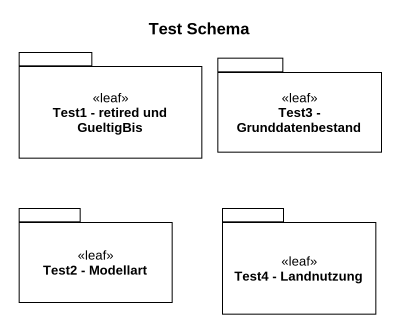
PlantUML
@startuml
title Test Schema
package "Test1 - retired und GueltigBis" as Test1_retired_und_GueltigBis <<leaf>> {
}
package "Test3 - Grunddatenbestand" as Test3_Grunddatenbestand <<leaf>> {
}
package "Test2 - Modellart" as Test2_Modellart <<leaf>> {
}
package "Test4 - Landnutzung" as Test4_Landnutzung <<leaf>> {
}
@enduml
